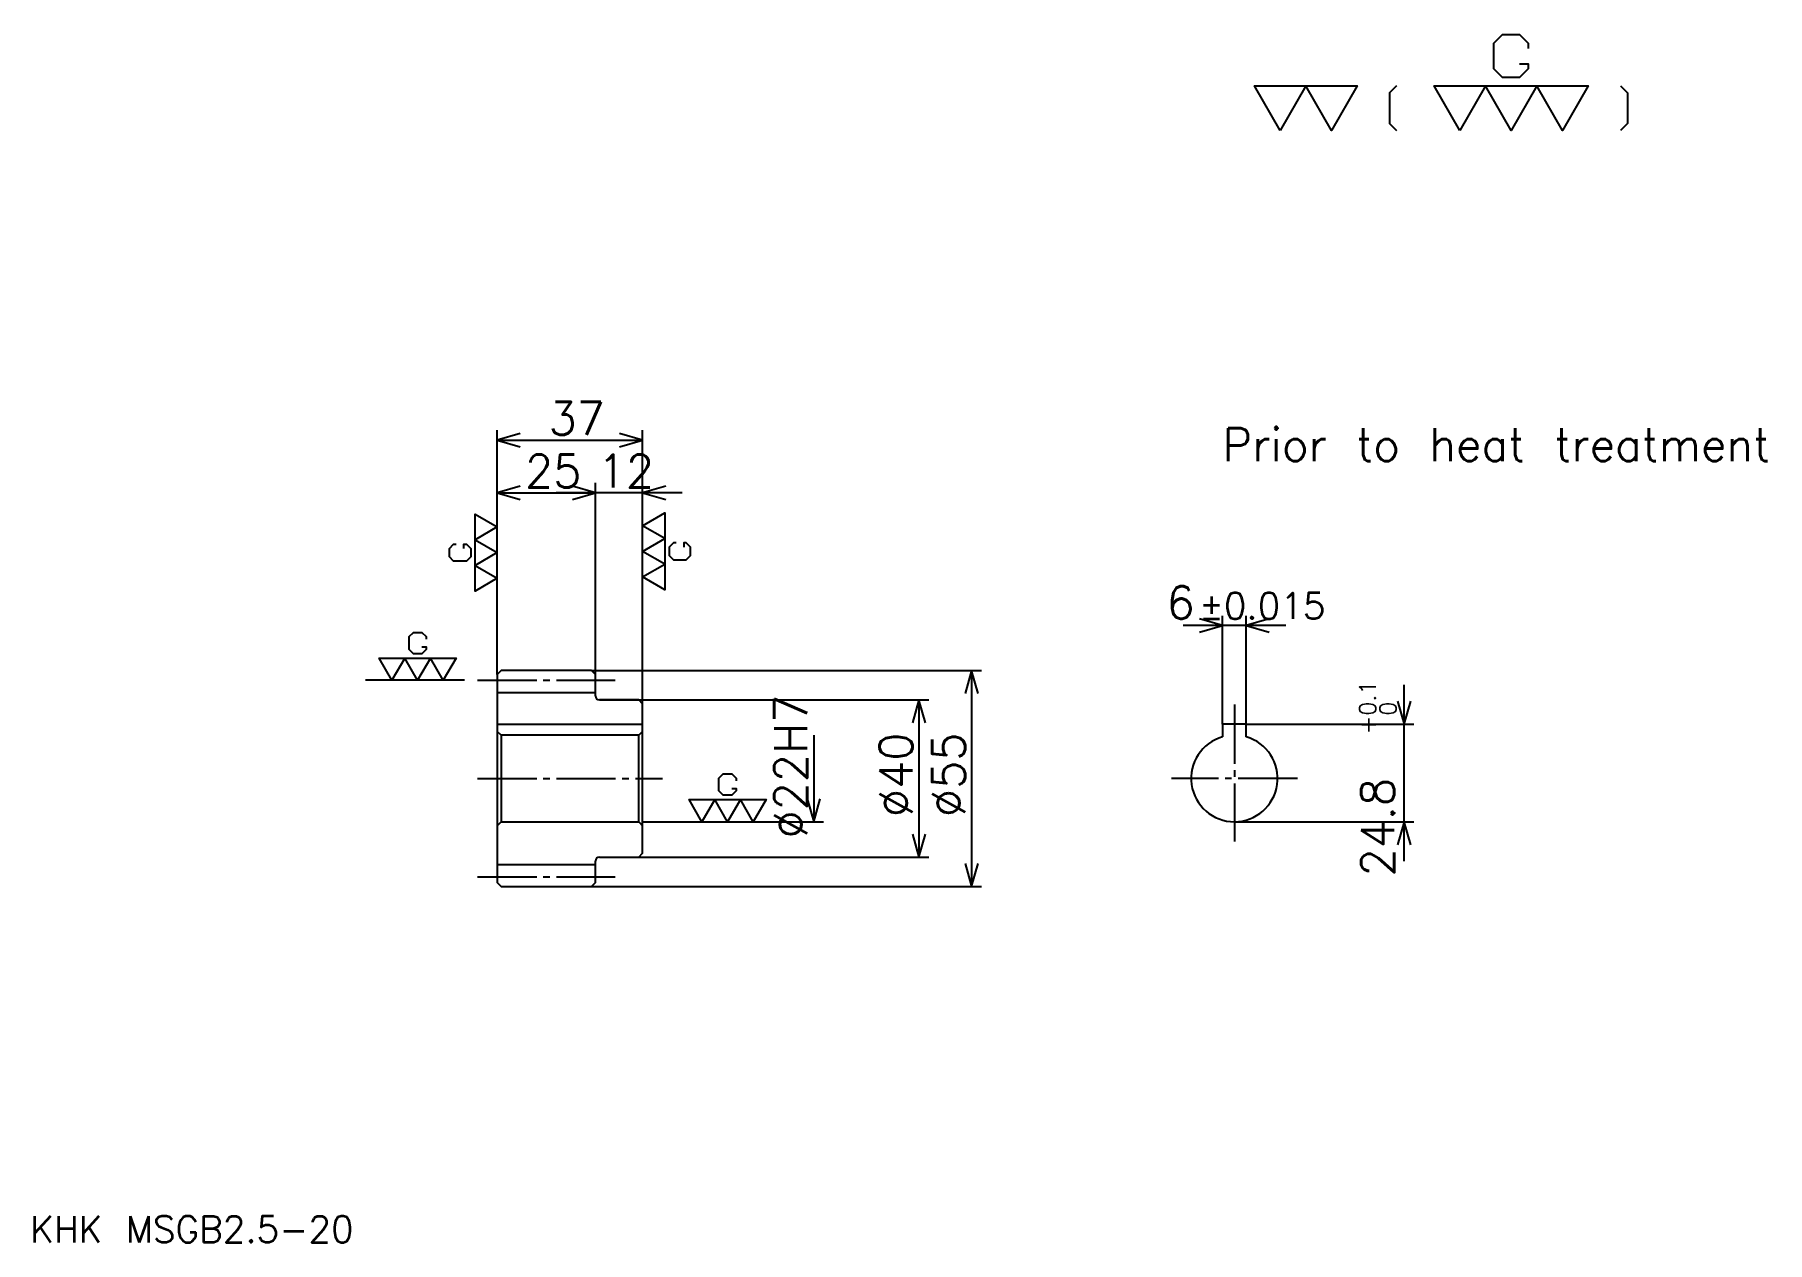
# Model space of a CAD drawing. Extents: x 18 to 459, y 18 to 326.
import ezdxf

# ---------------------------------------------------------------- set-up
doc = ezdxf.new("R2010")
doc.units = 0
doc.linetypes.add('DASHDOT', pattern=[20.086956, 15.065217, -1.673913, 1.673913, -1.673913])
doc.layers.get('0').update_dxf_attribs({"linetype": 'CONTINUOUS'})
doc.layers.add('DASHDOT', color=6, linetype='DASHDOT')
doc.styles.add('KANJI', font='TXT', dxfattribs={"bigfont": 'BIGFONT'})

msp = doc.modelspace()

# ---------------------------------------------------------------- linework, layer by layer
at = {"color": 5}
for p, q in [((135.586975, 163.92392), (135.586975, 225.021759)), ((172.586975, 163.92392), (172.586975, 225.021759)), ((135.586975, 222.51088), (172.586975, 222.51088)), ((160.586975, 163.92392), (160.586975, 211.630432)), ((135.586975, 209.119568), (160.586975, 209.119568)), ((182.630463, 209.119568), (150.543503, 209.119568)), ((320.152191, 150.223923), (320.152191, 177.843491)), ((326.152191, 150.223923), (326.152191, 177.843491)), ((336.195679, 175.332611), (310.108704, 175.332611)), ((135.586975, 162.92392), (135.586975, 163.92392)), ((159.586975, 163.92392), (172.586975, 163.92392)), ((160.586975, 162.92392), (160.586975, 163.92392)), ((172.586975, 163.92392), (258.793518, 163.92392)), ((172.586975, 155.42392), (172.586975, 163.92392)), ((256.282623, 163.92392), (256.282623, 108.92392)), ((366.326111, 115.38044), (366.326111, 160.267395)), ((161.586975, 156.42392), (172.586975, 156.42392)), ((172.586975, 156.42392), (245.402191, 156.42392)), ((242.891327, 156.42392), (242.891327, 116.42392)), ((326.152191, 150.223923), (368.836975, 150.223923)), ((216.108719, 147.42392), (216.108719, 125.42392)), ((172.586975, 125.42392), (218.619598, 125.42392)), ((323.152191, 125.42392), (368.836975, 125.42392)), ((161.586975, 116.42392), (172.586975, 116.42392)), ((172.586975, 116.42392), (245.402191, 116.42392)), ((159.586975, 108.92392), (172.586975, 108.92392)), ((172.586975, 108.92392), (258.793518, 108.92392))]:
    msp.add_line(p, q, dxfattribs=at)
at = {"color": 7}
msp.add_line((127.217407, 161.42392), (102.108719, 161.42392), dxfattribs=at)
at = {"color": 4}
for p, q in [((135.586975, 158.29892), (160.586975, 158.29892)), ((135.586975, 150.223923), (172.586975, 150.223923)), ((136.586975, 147.42392), (136.586975, 125.42392)), ((171.586975, 147.42392), (172.586975, 148.42392)), ((171.586975, 125.42392), (172.586975, 124.42392)), ((135.586975, 114.54892), (160.586975, 114.54892))]:
    msp.add_line(p, q, dxfattribs=at)
at = {"color": 7}
for points in [[(395.713074, 318.277832), (397.88916, 318.277832), (397.88916, 316.972168), (395.713074, 314.796082), (391.36087, 314.796082), (389.184814, 316.972168), (389.184814, 323.500427), (391.36087, 325.676514), (395.713074, 325.676514), (397.88916, 323.500427), (397.88916, 322.194794)], [(334.782623, 301.304352), (328.254364, 312.619995), (354.367401, 312.619995), (347.839142, 301.304352), (341.310883, 312.619995), (334.782623, 301.304352)], [(364.377411, 312.619995), (362.636536, 310.87915), (362.636536, 303.045227), (364.377411, 301.304352)], [(380.480438, 301.304352), (373.952179, 312.619995), (413.121765, 312.619995), (406.593506, 301.304352), (400.065247, 312.619995), (393.536987, 301.304352), (387.008728, 312.619995), (380.480438, 301.304352)], [(421.390869, 312.619995), (423.131775, 310.87915), (423.131775, 303.045227), (421.390869, 301.304352)], [(135.586975, 187.358704), (129.929153, 184.094574), (129.929153, 203.679352), (135.586975, 200.415222), (129.929153, 197.151093), (135.586975, 193.886963), (129.929153, 190.622833), (135.586975, 187.358704)], [(172.586975, 200.75), (178.244797, 204.01413), (178.244797, 184.429352), (172.586975, 187.693481), (178.244797, 190.957611), (172.586975, 194.221741), (178.244797, 197.48587), (172.586975, 200.75)], [(127.100235, 194.975006), (127.100235, 196.063049), (127.753059, 196.063049), (128.84111, 194.975006), (128.84111, 192.79892), (127.753059, 191.710876), (124.48893, 191.710876), (123.400887, 192.79892), (123.400887, 194.975006), (124.48893, 196.063049), (125.141754, 196.063049)], [(181.073715, 196.397827), (180.420883, 196.397827), (179.33284, 195.309784), (179.33284, 193.133698), (180.420883, 192.045654), (183.685028, 192.045654), (184.773071, 193.133698), (184.773071, 195.309784), (183.685028, 196.397827), (183.032196, 196.397827), (183.032196, 195.309784)], [(116.42067, 169.91066), (117.508713, 169.91066), (117.508713, 169.257828), (116.42067, 168.169785), (114.244583, 168.169785), (113.15654, 169.257828), (113.15654, 172.521973), (114.244583, 173.610016), (116.42067, 173.610016), (117.508713, 172.521973), (117.508713, 171.869141)], [(108.804367, 161.42392), (105.540237, 167.081741), (125.125015, 167.081741), (121.860886, 161.42392), (118.596756, 167.081741), (115.332626, 161.42392), (112.068497, 167.081741), (108.804367, 161.42392)], [(195.268494, 133.91066), (196.356537, 133.91066), (196.356537, 133.257828), (195.268494, 132.169785), (193.092407, 132.169785), (192.004364, 133.257828), (192.004364, 136.521957), (193.092407, 137.610001), (195.268494, 137.610001), (196.356537, 136.521957), (196.356537, 135.869141)], [(187.652191, 125.42392), (184.388062, 131.081741), (203.972839, 131.081741), (200.70871, 125.42392), (197.44458, 131.081741), (194.18045, 125.42392), (190.916321, 131.081741), (187.652191, 125.42392)]]:
    msp.add_lwpolyline(points, dxfattribs=at)
at = {"color": 5}
for points in [[(141.445663, 224.184784), (135.586975, 222.51088), (141.445663, 220.836975)], [(166.728271, 220.836975), (172.586975, 222.51088), (166.728271, 224.184784)], [(141.445663, 210.793488), (135.586975, 209.119568), (141.445663, 207.445648)], [(154.728271, 207.445648), (160.586975, 209.119568), (154.728271, 210.793488)], [(154.728271, 207.445648), (160.586975, 209.119568), (154.728271, 210.793488)], [(178.445679, 210.793488), (172.586975, 209.119568), (178.445679, 207.445648)], [(314.293518, 173.658707), (320.152191, 175.332611), (314.293518, 177.006531)], [(332.010864, 177.006531), (326.152191, 175.332611), (332.010864, 173.658707)], [(257.956543, 158.065216), (256.282623, 163.92392), (254.608719, 158.065216)], [(244.565231, 150.565216), (242.891327, 156.42392), (241.217407, 150.565216)], [(364.652191, 156.082611), (366.326111, 150.223923), (368.000031, 156.082611)], [(214.434814, 131.282608), (216.108719, 125.42392), (217.782623, 131.282608)], [(368.000031, 119.565224), (366.326111, 125.42392), (364.652191, 119.565224)], [(241.217407, 122.282616), (242.891327, 116.42392), (244.565231, 122.282616)], [(254.608719, 114.782616), (256.282623, 108.92392), (257.956543, 114.782616)]]:
    msp.add_lwpolyline(points, dxfattribs=at)
at = {"color": 4}
for points in [[(160.586975, 157.42392), (160.586975, 162.92392), (159.586975, 163.92392), (136.586975, 163.92392), (135.586975, 162.92392), (135.586975, 124.42392)], [(161.586975, 116.42392), (171.586975, 116.42392), (172.586975, 117.42392), (172.586975, 155.42392), (171.586975, 156.42392), (161.586975, 156.42392)], [(326.152191, 147.006927), (326.152191, 150.223923), (320.152191, 150.223923), (320.152191, 147.006927)], [(135.586975, 124.42392), (136.586975, 125.42392), (171.586975, 125.42392), (171.586975, 147.42392), (136.586975, 147.42392), (135.586975, 148.42392)], [(135.586975, 124.42392), (135.586975, 109.92392), (136.586975, 108.92392), (159.586975, 108.92392), (160.586975, 109.92392), (160.586975, 115.42392)]]:
    msp.add_lwpolyline(points, dxfattribs=at)
for centre, radius, start, end in [((161.586975, 157.42392), 1, 180, 270), ((323.152191, 136.42392), 11, 105.82662089, 74.17337911), ((161.586975, 115.42392), 1, 90, 180)]:
    msp.add_arc(centre, radius, start, end, dxfattribs=at)
at = {"layer": 'DASHDOT', "color": 7}
for p, q in [((130.565231, 161.42392), (165.608719, 161.42392)), ((323.152191, 155.245667), (323.152191, 120.402176)), ((130.565231, 136.42392), (177.608719, 136.42392)), ((339.17395, 136.42392), (307.130432, 136.42392)), ((130.565231, 111.42392), (165.608719, 111.42392))]:
    msp.add_line(p, q, dxfattribs=at)

# ---------------------------------------------------------------- texts
at = {"color": 7, "style": 'KANJI'}
for s, height, p in [('37', 8.369565, (148.646759, 223.850006)), ('Prior to heat treatment', 8.369565, (320.152191, 217.18045)), ('25', 8.369565, (142.646759, 210.458694)), ('12', 8.369565, (161.146759, 210.458694)), ('6', 8.369565, (305.875732, 177.006531)), ('%%p0.015', 6.695652, (314.160583, 177.006531)), ('KHK MSGB2.5-20', 6.695652, (16.73913, 18.413044))]:
    msp.add_text(s, height=height, dxfattribs=at).set_placement(p)
for s, height, p in [('0.1', 4.184783, (359.128296, 152.393036)), ('%%c22H7', 8.369565, (214.434814, 121.14946)), ('0', 4.184783, (364.317413, 152.393036)), ('+', 4.184783, (359.128296, 147.706085)), ('%%c40', 8.369565, (241.217407, 126.589676)), ('%%c55', 8.369565, (254.608719, 126.589676)), ('24.8', 8.369565, (363.815247, 111.479294))]:
    msp.add_text(s, height=height, rotation=90, dxfattribs=at).set_placement(p)

doc.saveas('drawing.dxf')
